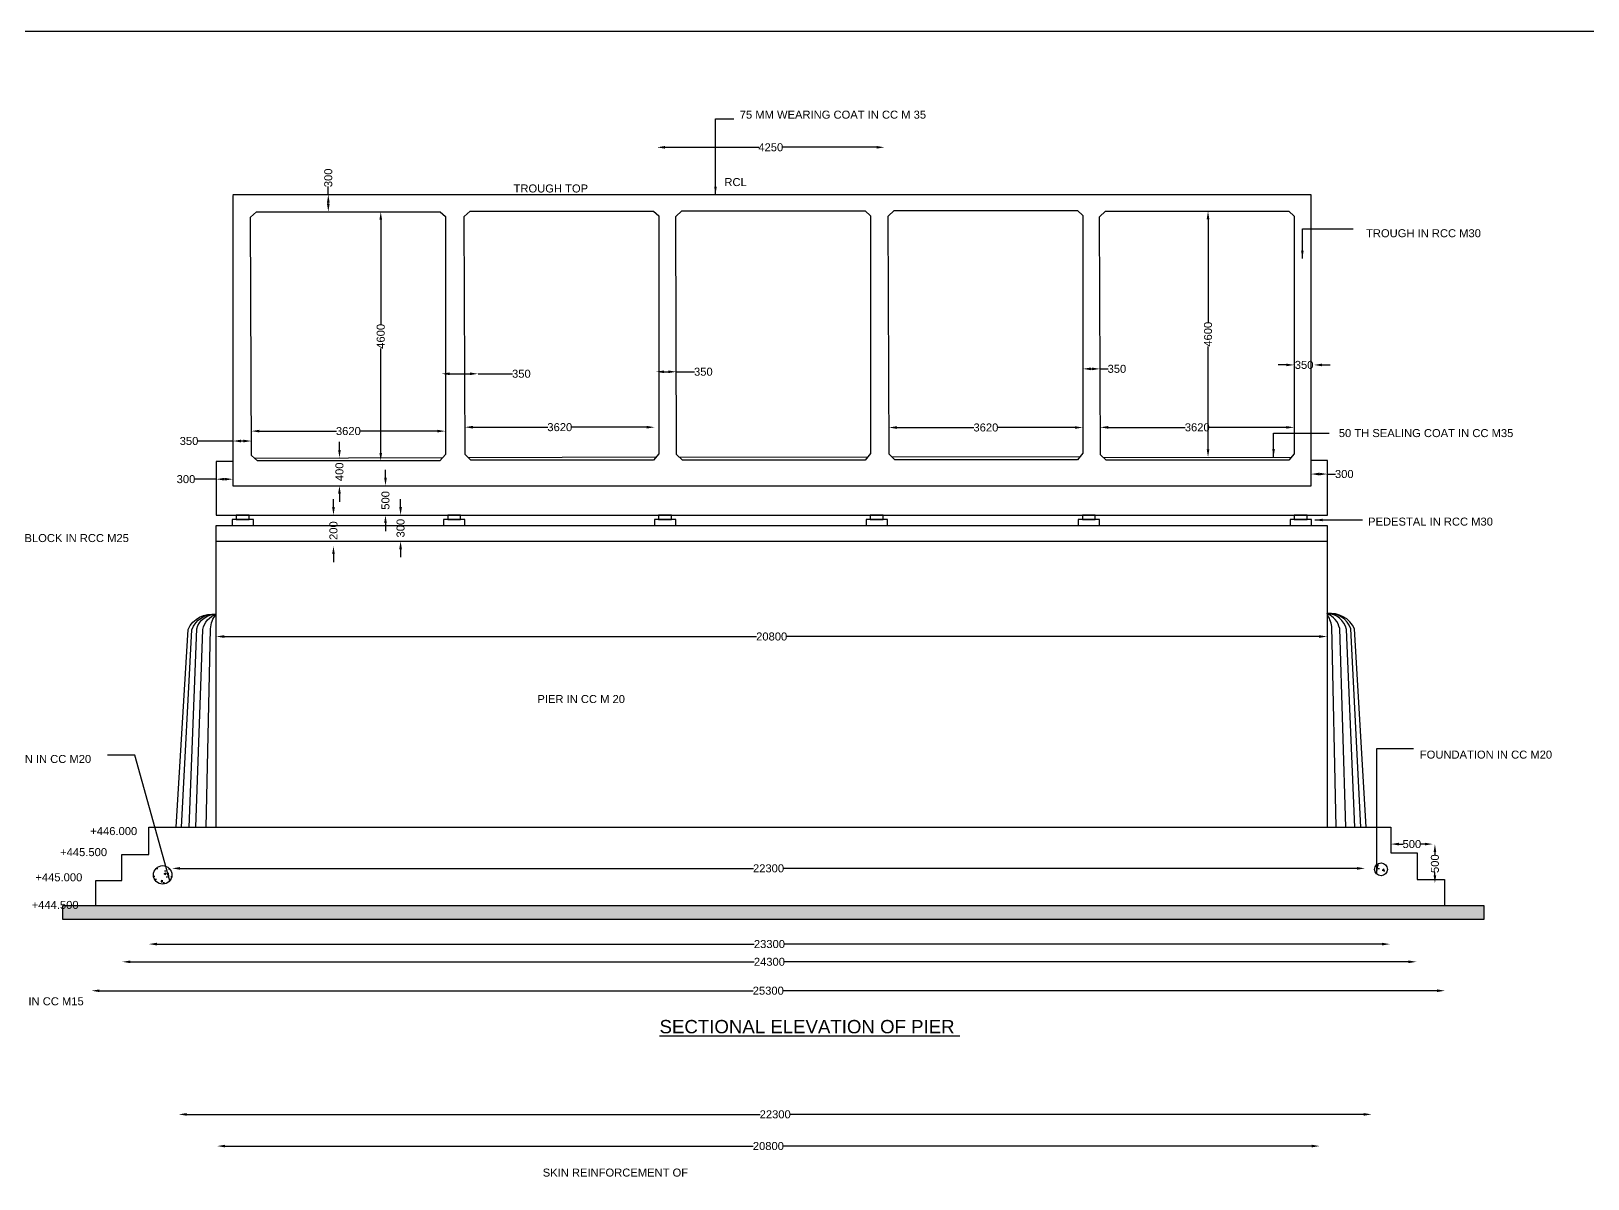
# Model space of a CAD drawing. Header units: millimetres. Extents: x 5124 to 2545511, y 2311 to 44415476.
# Drawn here: x 2492284 to 2521464, y 44393968 to 44415476 of the extents above; entities that cross this region are included whole.
import ezdxf

# ---------------------------------------------------------------- set-up
doc = ezdxf.new("R2010")
doc.units = ezdxf.units.MM
doc.header["$MEASUREMENT"] = 0
doc.layers.add('DRAWING', color=2, linetype='Continuous')
doc.layers.add('TEXT', color=7, linetype='Continuous')
doc.styles.get("Standard").update_dxf_attribs({"font": 'arial.ttf', "height": 150})
doc.dimstyles.get("Standard").update_dxf_attribs({"dimtxt": 150, "dimasz": 150, "dimexe": 0.18, "dimexo": 0.0625, "dimgap": 0.09, "dimtad": 0, "dimdec": 0, "dimzin": 0, "dimdsep": 46, "dimtxsty": 'Standard', "dimcen": 0.09, "dimse1": 1, "dimse2": 1, "dimadec": 0, "dimazin": 0, "dimtfac": 1, "dimtdec": 0, "dimtofl": 0, "dimtmove": 0, "dimatfit": 3, "dimfxl": 1, "dimtolj": 1, "dimtzin": 0, "dimarcsym": 0})
pattern_1 = [(50, (0, 0), (358.6300913, -31.3760675), [37.5, -412.5]), (355, (0, 0), (-69.3756668, 376.096067), [30, -330]), (100.4514445, (29.9, -2.6), (289.2544234, 344.7199955), [31.870096, -350.571056]), (46.1842, (0, 100), (533.6206653, -82.7596404), [56.25, -618.75]), (96.6356355, (44.47, 93.1), (467.330973, 487.0593004), [47.805171, -525.85688]), (351.184164, (0, 100), (467.3309725, 487.0593), [45, -495.0000005]), (21, (50, 75), (298.453526, -201.3094453), [37.5, -412.5]), (326, (50, 75), (121.657666, 362.5750225), [30, -330]), (71.4514447, (74.87, 58.22), (420.1111884, 161.2655764), [31.870095, -350.571056]), (37.5, (0, 0), (6.07992766, 166.4469269), [0, -326, 0, -335, 0, -331.25]), (7.5, (0, 0), (131.5347687, 197.20585594), [0, -191, 0, -318.5, 0, -126.25]), (327.5, (-111.5, 0), (266.9112181, -11.27743587), [0, -125, 0, -390, 0, -517.5]), (317.5, (-161.5, 0), (291.5930847, 50.0524912), [0, -162.5, 0, -259, 0, -367.5])]

# ---------------------------------------------------------------- blocks, each defined once
blk = doc.blocks.new('*D68')
at = {"layer": 'Defpoints', "color": 0, "transparency": 16777216}
for p in [(2497854, 44412412), (2498025, 44412412), (2498025, 44412091)]:
    blk.add_point(p, dxfattribs=at)
at = {"layer": 'TEXT', "color": 0, "lineweight": -2, "transparency": 16777216}
for p, q in [((2497854, 44412412), (2497854, 44412562)), ((2497854, 44412241), (2497854, 44412262))]:
    blk.add_line(p, q, dxfattribs=at)
at = {"layer": 'TEXT', "color": 0, "transparency": 16777216}
for points in [[(2497829, 44412262), (2497879, 44412262), (2497854, 44412412)], [(2497829, 44412241), (2497879, 44412241), (2497854, 44412091)]]:
    blk.add_solid(points, dxfattribs=at)
at = {"layer": 'TEXT', "color": 0, "transparency": 16777216, "insert": (2497854, 44412727), "char_height": 150, "attachment_point": 5, "rotation": 90}
blk.add_mtext('\\A1;300', dxfattribs=at)
blk = doc.blocks.new('*D69')
at = {"layer": 'Defpoints', "color": 0, "transparency": 16777216}
for p in [(2504015, 44413233), (2508280, 44413299), (2508280, 44413233)]:
    blk.add_point(p, dxfattribs=at)
at = {"layer": 'TEXT', "color": 0, "lineweight": -2, "transparency": 16777216}
for p, q in [((2504165, 44413299), (2505921, 44413299)), ((2508130, 44413299), (2506374, 44413299))]:
    blk.add_line(p, q, dxfattribs=at)
at = {"layer": 'TEXT', "color": 0, "transparency": 16777216}
for points in [[(2504165, 44413324), (2504165, 44413274), (2504015, 44413299)], [(2508130, 44413324), (2508130, 44413274), (2508280, 44413299)]]:
    blk.add_solid(points, dxfattribs=at)
at = {"layer": 'TEXT', "color": 0, "transparency": 16777216, "insert": (2506148, 44413299), "char_height": 150, "attachment_point": 5}
blk.add_mtext('\\A1;4250', dxfattribs=at)
blk = doc.blocks.new('*D70')
at = {"layer": 'Defpoints', "color": 0, "transparency": 16777216}
for p in [(2513869, 44412102), (2514344, 44412102), (2514030, 44407490)]:
    blk.add_point(p, dxfattribs=at)
at = {"layer": 'TEXT', "color": 0, "lineweight": -2, "transparency": 16777216}
for p, q in [((2514344, 44411952), (2514344, 44410023)), ((2514344, 44407640), (2514344, 44409569))]:
    blk.add_line(p, q, dxfattribs=at)
at = {"layer": 'TEXT', "color": 0, "transparency": 16777216}
for points in [[(2514319, 44411952), (2514369, 44411952), (2514344, 44412102)], [(2514319, 44407640), (2514369, 44407640), (2514344, 44407490)]]:
    blk.add_solid(points, dxfattribs=at)
at = {"layer": 'TEXT', "color": 0, "transparency": 16777216, "insert": (2514344, 44409796), "char_height": 150, "attachment_point": 5, "rotation": 90}
blk.add_mtext('\\A1;4600', dxfattribs=at)
blk = doc.blocks.new('*D71')
at = {"layer": 'Defpoints', "color": 0, "transparency": 16777216}
for p in [(2512321, 44409147), (2512321, 44409147), (2511998, 44409066)]:
    blk.add_point(p, dxfattribs=at)
at = {"layer": 'TEXT', "color": 0, "lineweight": -2, "transparency": 16777216}
for p, q in [((2512148, 44409147), (2512171, 44409147)), ((2512321, 44409147), (2512471, 44409147))]:
    blk.add_line(p, q, dxfattribs=at)
at = {"layer": 'TEXT', "color": 0, "transparency": 16777216}
for points in [[(2512148, 44409172), (2512148, 44409122), (2511998, 44409147)], [(2512171, 44409172), (2512171, 44409122), (2512321, 44409147)]]:
    blk.add_solid(points, dxfattribs=at)
at = {"layer": 'TEXT', "color": 0, "transparency": 16777216, "insert": (2512636, 44409147), "char_height": 150, "attachment_point": 5}
blk.add_mtext('\\A1;350', dxfattribs=at)
blk = doc.blocks.new('*D72')
at = {"layer": 'Defpoints', "color": 0, "transparency": 16777216}
for p in [(2503997, 44409232), (2504378, 44409233), (2504378, 44409093)]:
    blk.add_point(p, dxfattribs=at)
at = {"layer": 'TEXT', "color": 0, "lineweight": -2, "transparency": 16777216}
for p, q in [((2504147, 44409093), (2504228, 44409093)), ((2504378, 44409093), (2504719, 44409093))]:
    blk.add_line(p, q, dxfattribs=at)
at = {"layer": 'TEXT', "color": 0, "transparency": 16777216}
for points in [[(2504147, 44409118), (2504147, 44409068), (2503997, 44409093)], [(2504228, 44409118), (2504228, 44409068), (2504378, 44409093)]]:
    blk.add_solid(points, dxfattribs=at)
at = {"layer": 'TEXT', "color": 0, "transparency": 16777216, "insert": (2504884, 44409093), "char_height": 150, "attachment_point": 5}
blk.add_mtext('\\A1;350', dxfattribs=at)
blk = doc.blocks.new('*D73')
at = {"layer": 'Defpoints', "color": 0, "transparency": 16777216}
for p in [(2499980, 44409055), (2500661, 44409055), (2500661, 44409055)]:
    blk.add_point(p, dxfattribs=at)
at = {"layer": 'TEXT', "color": 0, "lineweight": -2, "transparency": 16777216}
for p, q in [((2500130, 44409055), (2500511, 44409055)), ((2500661, 44409055), (2501307, 44409055))]:
    blk.add_line(p, q, dxfattribs=at)
at = {"layer": 'TEXT', "color": 0, "transparency": 16777216}
for points in [[(2500130, 44409080), (2500130, 44409030), (2499980, 44409055)], [(2500511, 44409080), (2500511, 44409030), (2500661, 44409055)]]:
    blk.add_solid(points, dxfattribs=at)
at = {"layer": 'TEXT', "color": 0, "transparency": 16777216, "insert": (2501473, 44409055), "char_height": 150, "attachment_point": 5}
blk.add_mtext('\\A1;350', dxfattribs=at)
blk = doc.blocks.new('*D74')
at = {"layer": 'Defpoints', "color": 0, "transparency": 16777216}
for p in [(2498592, 44412091), (2498837, 44412091), (2498592, 44407423)]:
    blk.add_point(p, dxfattribs=at)
at = {"layer": 'TEXT', "color": 0, "lineweight": -2, "transparency": 16777216}
for p, q in [((2498837, 44411941), (2498837, 44409984)), ((2498837, 44407573), (2498837, 44409530))]:
    blk.add_line(p, q, dxfattribs=at)
at = {"layer": 'TEXT', "color": 0, "transparency": 16777216}
for points in [[(2498812, 44411941), (2498862, 44411941), (2498837, 44412091)], [(2498812, 44407573), (2498862, 44407573), (2498837, 44407423)]]:
    blk.add_solid(points, dxfattribs=at)
at = {"layer": 'TEXT', "color": 0, "transparency": 16777216, "insert": (2498837, 44409757), "char_height": 150, "attachment_point": 5, "rotation": 90}
blk.add_mtext('\\A1;4600', dxfattribs=at)
blk = doc.blocks.new('*D75')
at = {"layer": 'Defpoints', "color": 0, "transparency": 16777216}
for p in [(2496065, 44407708), (2496413, 44407795), (2496413, 44407709)]:
    blk.add_point(p, dxfattribs=at)
at = {"layer": 'TEXT', "color": 0, "lineweight": -2, "transparency": 16777216}
for p, q in [((2496065, 44407795), (2495409, 44407795)), ((2496263, 44407795), (2496215, 44407795))]:
    blk.add_line(p, q, dxfattribs=at)
at = {"layer": 'TEXT', "color": 0, "transparency": 16777216}
for points in [[(2496215, 44407820), (2496215, 44407770), (2496065, 44407795)], [(2496263, 44407820), (2496263, 44407770), (2496413, 44407795)]]:
    blk.add_solid(points, dxfattribs=at)
at = {"layer": 'TEXT', "color": 0, "transparency": 16777216, "insert": (2495243, 44407795), "char_height": 150, "attachment_point": 5}
blk.add_mtext('\\A1;350', dxfattribs=at)
blk = doc.blocks.new('*D76')
at = {"layer": 'Defpoints', "color": 0, "transparency": 16777216}
for p in [(2495752, 44407080), (2496065, 44407080), (2496065, 44407080)]:
    blk.add_point(p, dxfattribs=at)
at = {"layer": 'TEXT', "color": 0, "lineweight": -2, "transparency": 16777216}
for p, q in [((2495752, 44407080), (2495352, 44407080)), ((2495915, 44407080), (2495902, 44407080))]:
    blk.add_line(p, q, dxfattribs=at)
at = {"layer": 'TEXT', "color": 0, "transparency": 16777216}
for points in [[(2495902, 44407105), (2495902, 44407055), (2495752, 44407080)], [(2495915, 44407105), (2495915, 44407055), (2496065, 44407080)]]:
    blk.add_solid(points, dxfattribs=at)
at = {"layer": 'TEXT', "color": 0, "transparency": 16777216, "insert": (2495186, 44407080), "char_height": 150, "attachment_point": 5}
blk.add_mtext('\\A1;300', dxfattribs=at)
blk = doc.blocks.new('*D77')
at = {"layer": 'Defpoints', "color": 0, "transparency": 16777216}
for p in [(2498042, 44407479), (2498063, 44407479), (2498043, 44406957)]:
    blk.add_point(p, dxfattribs=at)
at = {"layer": 'TEXT', "color": 0, "lineweight": -2, "transparency": 16777216}
for p, q in [((2498063, 44407629), (2498063, 44407779)), ((2498063, 44406807), (2498063, 44406657))]:
    blk.add_line(p, q, dxfattribs=at)
at = {"layer": 'TEXT', "color": 0, "transparency": 16777216}
for points in [[(2498038, 44407629), (2498088, 44407629), (2498063, 44407479)], [(2498038, 44406807), (2498088, 44406807), (2498063, 44406957)]]:
    blk.add_solid(points, dxfattribs=at)
at = {"layer": 'TEXT', "color": 0, "transparency": 16777216, "insert": (2498063, 44407218), "char_height": 150, "attachment_point": 5, "rotation": 90}
blk.add_mtext('\\A1;400', dxfattribs=at)
blk = doc.blocks.new('*D78')
at = {"layer": 'Defpoints', "color": 0, "transparency": 16777216}
for p in [(2496412, 44408035), (2500048, 44408035), (2500048, 44407981)]:
    blk.add_point(p, dxfattribs=at)
at = {"layer": 'TEXT', "color": 0, "lineweight": -2, "transparency": 16777216}
for p, q in [((2496562, 44407981), (2498006, 44407981)), ((2499898, 44407981), (2498454, 44407981))]:
    blk.add_line(p, q, dxfattribs=at)
at = {"layer": 'TEXT', "color": 0, "transparency": 16777216}
for points in [[(2496562, 44408006), (2496562, 44407956), (2496412, 44407981)], [(2499898, 44408006), (2499898, 44407956), (2500048, 44407981)]]:
    blk.add_solid(points, dxfattribs=at)
at = {"layer": 'TEXT', "color": 0, "transparency": 16777216, "insert": (2498230, 44407981), "char_height": 150, "attachment_point": 5}
blk.add_mtext('\\A1;3620', dxfattribs=at)
blk = doc.blocks.new('*D79')
at = {"layer": 'Defpoints', "color": 0, "transparency": 16777216}
for p in [(2497951, 44406406), (2497951, 44406406), (2497951, 44405825)]:
    blk.add_point(p, dxfattribs=at)
at = {"layer": 'TEXT', "color": 0, "lineweight": -2, "transparency": 16777216}
for p, q in [((2497951, 44406556), (2497951, 44406706)), ((2497951, 44405675), (2497951, 44405525))]:
    blk.add_line(p, q, dxfattribs=at)
at = {"layer": 'TEXT', "color": 0, "transparency": 16777216}
for points in [[(2497926, 44406556), (2497976, 44406556), (2497951, 44406406)], [(2497926, 44405675), (2497976, 44405675), (2497951, 44405825)]]:
    blk.add_solid(points, dxfattribs=at)
at = {"layer": 'TEXT', "color": 0, "transparency": 16777216, "insert": (2497951, 44406116), "char_height": 150, "attachment_point": 5, "rotation": 90}
blk.add_mtext('\\A1;200', dxfattribs=at)
blk = doc.blocks.new('*D80')
at = {"layer": 'Defpoints', "color": 0, "transparency": 16777216}
for p in [(2498926, 44406957), (2498926, 44406957), (2498926, 44406406)]:
    blk.add_point(p, dxfattribs=at)
at = {"layer": 'TEXT', "color": 0, "lineweight": -2, "transparency": 16777216}
for p, q in [((2498926, 44407107), (2498926, 44407257)), ((2498926, 44406256), (2498926, 44406106))]:
    blk.add_line(p, q, dxfattribs=at)
at = {"layer": 'TEXT', "color": 0, "transparency": 16777216}
for points in [[(2498901, 44407107), (2498951, 44407107), (2498926, 44406957)], [(2498901, 44406256), (2498951, 44406256), (2498926, 44406406)]]:
    blk.add_solid(points, dxfattribs=at)
at = {"layer": 'TEXT', "color": 0, "transparency": 16777216, "insert": (2498926, 44406682), "char_height": 150, "attachment_point": 5, "rotation": 90}
blk.add_mtext('\\A1;500', dxfattribs=at)
blk = doc.blocks.new('*D81')
at = {"layer": 'Defpoints', "color": 0, "transparency": 16777216}
for p in [(2499209, 44406406), (2499209, 44406406), (2499209, 44405917)]:
    blk.add_point(p, dxfattribs=at)
at = {"layer": 'TEXT', "color": 0, "lineweight": -2, "transparency": 16777216}
for p, q in [((2499209, 44406556), (2499209, 44406706)), ((2499209, 44405767), (2499209, 44405617))]:
    blk.add_line(p, q, dxfattribs=at)
at = {"layer": 'TEXT', "color": 0, "transparency": 16777216}
for points in [[(2499184, 44406556), (2499234, 44406556), (2499209, 44406406)], [(2499184, 44405767), (2499234, 44405767), (2499209, 44405917)]]:
    blk.add_solid(points, dxfattribs=at)
at = {"layer": 'TEXT', "color": 0, "transparency": 16777216, "insert": (2499209, 44406162), "char_height": 150, "attachment_point": 5, "rotation": 90}
blk.add_mtext('\\A1;300', dxfattribs=at)
blk = doc.blocks.new('*D82')
at = {"layer": 'Defpoints', "color": 0, "transparency": 16777216}
for p in [(2500415, 44408023), (2503971, 44408054), (2503971, 44408023)]:
    blk.add_point(p, dxfattribs=at)
at = {"layer": 'TEXT', "color": 0, "lineweight": -2, "transparency": 16777216}
for p, q in [((2500565, 44408054), (2501969, 44408054)), ((2503821, 44408054), (2502417, 44408054))]:
    blk.add_line(p, q, dxfattribs=at)
at = {"layer": 'TEXT', "color": 0, "transparency": 16777216}
for points in [[(2500565, 44408079), (2500565, 44408029), (2500415, 44408054)], [(2503821, 44408079), (2503821, 44408029), (2503971, 44408054)]]:
    blk.add_solid(points, dxfattribs=at)
at = {"layer": 'TEXT', "color": 0, "transparency": 16777216, "insert": (2502193, 44408054), "char_height": 150, "attachment_point": 5}
blk.add_mtext('\\A1;3620', dxfattribs=at)
blk = doc.blocks.new('*D83')
at = {"layer": 'Defpoints', "color": 0, "transparency": 16777216}
for p in [(2508363, 44408070), (2511998, 44408070), (2511998, 44408048)]:
    blk.add_point(p, dxfattribs=at)
at = {"layer": 'TEXT', "color": 0, "lineweight": -2, "transparency": 16777216}
for p, q in [((2508513, 44408048), (2509957, 44408048)), ((2511848, 44408048), (2510404, 44408048))]:
    blk.add_line(p, q, dxfattribs=at)
at = {"layer": 'TEXT', "color": 0, "transparency": 16777216}
for points in [[(2508513, 44408073), (2508513, 44408023), (2508363, 44408048)], [(2511848, 44408073), (2511848, 44408023), (2511998, 44408048)]]:
    blk.add_solid(points, dxfattribs=at)
at = {"layer": 'TEXT', "color": 0, "transparency": 16777216, "insert": (2510180, 44408048), "char_height": 150, "attachment_point": 5}
blk.add_mtext('\\A1;3620', dxfattribs=at)
blk = doc.blocks.new('*D84')
at = {"layer": 'Defpoints', "color": 0, "transparency": 16777216}
for p in [(2512324, 44408051), (2515960, 44408051), (2515960, 44408051)]:
    blk.add_point(p, dxfattribs=at)
at = {"layer": 'TEXT', "color": 0, "lineweight": -2, "transparency": 16777216}
for p, q in [((2512474, 44408051), (2513918, 44408051)), ((2515810, 44408051), (2514366, 44408051))]:
    blk.add_line(p, q, dxfattribs=at)
at = {"layer": 'TEXT', "color": 0, "transparency": 16777216}
for points in [[(2512474, 44408076), (2512474, 44408026), (2512324, 44408051)], [(2515810, 44408076), (2515810, 44408026), (2515960, 44408051)]]:
    blk.add_solid(points, dxfattribs=at)
at = {"layer": 'TEXT', "color": 0, "transparency": 16777216, "insert": (2514142, 44408051), "char_height": 150, "attachment_point": 5}
blk.add_mtext('\\A1;3620', dxfattribs=at)
blk = doc.blocks.new('*D85')
at = {"layer": 'Defpoints', "color": 0, "transparency": 16777216}
for p in [(2515960, 44409224), (2516331, 44409224), (2516331, 44409221)]:
    blk.add_point(p, dxfattribs=at)
at = {"layer": 'TEXT', "color": 0, "lineweight": -2, "transparency": 16777216}
for p, q in [((2515810, 44409221), (2515660, 44409221)), ((2516481, 44409221), (2516631, 44409221))]:
    blk.add_line(p, q, dxfattribs=at)
at = {"layer": 'TEXT', "color": 0, "transparency": 16777216}
for points in [[(2515810, 44409246), (2515810, 44409196), (2515960, 44409221)], [(2516481, 44409246), (2516481, 44409196), (2516331, 44409221)]]:
    blk.add_solid(points, dxfattribs=at)
at = {"layer": 'TEXT', "color": 0, "transparency": 16777216, "insert": (2516145, 44409221), "char_height": 150, "attachment_point": 5}
blk.add_mtext('\\A1;350', dxfattribs=at)
blk = doc.blocks.new('*D86')
at = {"layer": 'Defpoints', "color": 0, "transparency": 16777216}
for p in [(2516276, 44407097), (2516583, 44407176), (2516583, 44407097)]:
    blk.add_point(p, dxfattribs=at)
at = {"layer": 'TEXT', "color": 0, "lineweight": -2, "transparency": 16777216}
for p, q in [((2516426, 44407176), (2516433, 44407176)), ((2516583, 44407176), (2516733, 44407176))]:
    blk.add_line(p, q, dxfattribs=at)
at = {"layer": 'TEXT', "color": 0, "transparency": 16777216}
for points in [[(2516426, 44407201), (2516426, 44407151), (2516276, 44407176)], [(2516433, 44407201), (2516433, 44407151), (2516583, 44407176)]]:
    blk.add_solid(points, dxfattribs=at)
at = {"layer": 'TEXT', "color": 0, "transparency": 16777216, "insert": (2516898, 44407176), "char_height": 150, "attachment_point": 5}
blk.add_mtext('\\A1;300', dxfattribs=at)
blk = doc.blocks.new('*D87')
at = {"layer": 'Defpoints', "color": 0, "transparency": 16777216}
for p in [(2495754, 44404082), (2516575, 44404131), (2516575, 44404082)]:
    blk.add_point(p, dxfattribs=at)
at = {"layer": 'TEXT', "color": 0, "lineweight": -2, "transparency": 16777216}
for p, q in [((2495904, 44404131), (2505882, 44404131)), ((2516425, 44404131), (2506448, 44404131))]:
    blk.add_line(p, q, dxfattribs=at)
at = {"layer": 'TEXT', "color": 0, "transparency": 16777216}
for points in [[(2495904, 44404156), (2495904, 44404106), (2495754, 44404131)], [(2516425, 44404156), (2516425, 44404106), (2516575, 44404131)]]:
    blk.add_solid(points, dxfattribs=at)
at = {"layer": 'TEXT', "color": 0, "transparency": 16777216, "insert": (2506165, 44404131), "char_height": 150, "attachment_point": 5}
blk.add_mtext('\\A1;20800', dxfattribs=at)
blk = doc.blocks.new('*D88')
at = {"layer": 'Defpoints', "color": 0, "transparency": 16777216}
for p in [(2494925, 44399910), (2517286, 44399910), (2517286, 44399786)]:
    blk.add_point(p, dxfattribs=at)
at = {"layer": 'TEXT', "color": 0, "lineweight": -2, "transparency": 16777216}
for p, q in [((2495075, 44399786), (2505822, 44399786)), ((2517136, 44399786), (2506389, 44399786))]:
    blk.add_line(p, q, dxfattribs=at)
at = {"layer": 'TEXT', "color": 0, "transparency": 16777216}
for points in [[(2495075, 44399811), (2495075, 44399761), (2494925, 44399786)], [(2517136, 44399811), (2517136, 44399761), (2517286, 44399786)]]:
    blk.add_solid(points, dxfattribs=at)
at = {"layer": 'TEXT', "color": 0, "transparency": 16777216, "insert": (2506106, 44399786), "char_height": 150, "attachment_point": 5}
blk.add_mtext('\\A1;22300', dxfattribs=at)
blk = doc.blocks.new('*D89')
at = {"layer": 'Defpoints', "color": 0, "transparency": 16777216}
for p in [(2494490, 44398450), (2517755, 44398450), (2517755, 44398367)]:
    blk.add_point(p, dxfattribs=at)
at = {"layer": 'TEXT', "color": 0, "lineweight": -2, "transparency": 16777216}
for p, q in [((2494640, 44398367), (2505839, 44398367)), ((2517605, 44398367), (2506406, 44398367))]:
    blk.add_line(p, q, dxfattribs=at)
at = {"layer": 'TEXT', "color": 0, "transparency": 16777216}
for points in [[(2494640, 44398392), (2494640, 44398342), (2494490, 44398367)], [(2517605, 44398392), (2517605, 44398342), (2517755, 44398367)]]:
    blk.add_solid(points, dxfattribs=at)
at = {"layer": 'TEXT', "color": 0, "transparency": 16777216, "insert": (2506123, 44398367), "char_height": 150, "attachment_point": 5}
blk.add_mtext('\\A1;23300', dxfattribs=at)
blk = doc.blocks.new('*D90')
at = {"layer": 'Defpoints', "color": 0, "transparency": 16777216}
for p in [(2493993, 44397985), (2518251, 44398035), (2518251, 44397985)]:
    blk.add_point(p, dxfattribs=at)
at = {"layer": 'TEXT', "color": 0, "lineweight": -2, "transparency": 16777216}
for p, q in [((2494143, 44398035), (2505839, 44398035)), ((2518101, 44398035), (2506405, 44398035))]:
    blk.add_line(p, q, dxfattribs=at)
at = {"layer": 'TEXT', "color": 0, "transparency": 16777216}
for points in [[(2494143, 44398060), (2494143, 44398010), (2493993, 44398035)], [(2518101, 44398060), (2518101, 44398010), (2518251, 44398035)]]:
    blk.add_solid(points, dxfattribs=at)
at = {"layer": 'TEXT', "color": 0, "transparency": 16777216, "insert": (2506122, 44398035), "char_height": 150, "attachment_point": 5}
blk.add_mtext('\\A1;24300', dxfattribs=at)
blk = doc.blocks.new('*D91')
at = {"layer": 'Defpoints', "color": 0, "transparency": 16777216}
for p in [(2493415, 44397489), (2518787, 44397493), (2518787, 44397489)]:
    blk.add_point(p, dxfattribs=at)
at = {"layer": 'TEXT', "color": 0, "lineweight": -2, "transparency": 16777216}
for p, q in [((2493565, 44397493), (2505817, 44397493)), ((2518637, 44397493), (2506384, 44397493))]:
    blk.add_line(p, q, dxfattribs=at)
at = {"layer": 'TEXT', "color": 0, "transparency": 16777216}
for points in [[(2493565, 44397518), (2493565, 44397468), (2493415, 44397493)], [(2518637, 44397518), (2518637, 44397468), (2518787, 44397493)]]:
    blk.add_solid(points, dxfattribs=at)
at = {"layer": 'TEXT', "color": 0, "transparency": 16777216, "insert": (2506101, 44397493), "char_height": 150, "attachment_point": 5}
blk.add_mtext('\\A1;25300', dxfattribs=at)
blk = doc.blocks.new('*D92')
at = {"layer": 'Defpoints', "color": 0, "transparency": 16777216}
for p in [(2495769, 44394623), (2516437, 44394623), (2516437, 44394582)]:
    blk.add_point(p, dxfattribs=at)
at = {"layer": 'TEXT', "color": 0, "lineweight": -2, "transparency": 16777216}
for p, q in [((2495919, 44394582), (2505819, 44394582)), ((2516287, 44394582), (2506386, 44394582))]:
    blk.add_line(p, q, dxfattribs=at)
at = {"layer": 'TEXT', "color": 0, "transparency": 16777216}
for points in [[(2495919, 44394607), (2495919, 44394557), (2495769, 44394582)], [(2516287, 44394607), (2516287, 44394557), (2516437, 44394582)]]:
    blk.add_solid(points, dxfattribs=at)
at = {"layer": 'TEXT', "color": 0, "transparency": 16777216, "insert": (2506103, 44394582), "char_height": 150, "attachment_point": 5}
blk.add_mtext('\\A1;20800', dxfattribs=at)
blk = doc.blocks.new('*D93')
at = {"layer": 'Defpoints', "color": 0, "transparency": 16777216}
for p in [(2495049, 44395165), (2517412, 44395176), (2517412, 44395165)]:
    blk.add_point(p, dxfattribs=at)
at = {"layer": 'TEXT', "color": 0, "lineweight": -2, "transparency": 16777216}
for p, q in [((2495199, 44395176), (2505947, 44395176)), ((2517262, 44395176), (2506514, 44395176))]:
    blk.add_line(p, q, dxfattribs=at)
at = {"layer": 'TEXT', "color": 0, "transparency": 16777216}
for points in [[(2495199, 44395201), (2495199, 44395151), (2495049, 44395176)], [(2517262, 44395201), (2517262, 44395151), (2517412, 44395176)]]:
    blk.add_solid(points, dxfattribs=at)
at = {"layer": 'TEXT', "color": 0, "transparency": 16777216, "insert": (2506231, 44395176), "char_height": 150, "attachment_point": 5}
blk.add_mtext('\\A1;22300', dxfattribs=at)
blk = doc.blocks.new('*D101')
at = {"layer": 'Defpoints', "color": 0, "transparency": 16777216}
for p in [(2517771, 44400233), (2518558, 44400241), (2518558, 44400233)]:
    blk.add_point(p, dxfattribs=at)
at = {"layer": 'TEXT', "color": 0, "lineweight": -2, "transparency": 16777216}
for p, q in [((2517921, 44400241), (2517999, 44400241)), ((2518408, 44400241), (2518330, 44400241))]:
    blk.add_line(p, q, dxfattribs=at)
at = {"layer": 'TEXT', "color": 0, "transparency": 16777216}
for points in [[(2517921, 44400266), (2517921, 44400216), (2517771, 44400241)], [(2518408, 44400266), (2518408, 44400216), (2518558, 44400241)]]:
    blk.add_solid(points, dxfattribs=at)
at = {"layer": 'TEXT', "color": 0, "transparency": 16777216, "insert": (2518165, 44400241), "char_height": 150, "attachment_point": 5}
blk.add_mtext('\\A1;500', dxfattribs=at)
blk = doc.blocks.new('*D102')
at = {"layer": 'Defpoints', "color": 0, "transparency": 16777216}
for p in [(2518564, 44400241), (2518564, 44399508), (2518597, 44399508)]:
    blk.add_point(p, dxfattribs=at)
at = {"layer": 'TEXT', "color": 0, "lineweight": -2, "transparency": 16777216}
for p, q in [((2518597, 44400091), (2518597, 44400040)), ((2518597, 44399658), (2518597, 44399709))]:
    blk.add_line(p, q, dxfattribs=at)
at = {"layer": 'TEXT', "color": 0, "transparency": 16777216}
for points in [[(2518572, 44400091), (2518622, 44400091), (2518597, 44400241)], [(2518572, 44399658), (2518622, 44399658), (2518597, 44399508)]]:
    blk.add_solid(points, dxfattribs=at)
at = {"layer": 'TEXT', "color": 0, "transparency": 16777216, "insert": (2518597, 44399874), "char_height": 150, "attachment_point": 5, "rotation": 90}
blk.add_mtext('\\A1;500', dxfattribs=at)

msp = doc.modelspace()

# ---------------------------------------------------------------- hatches: boundary and pattern name
at = {"layer": 'DRAWING'}
h = msp.add_hatch(dxfattribs=at)
h.set_pattern_fill('AR-CONC', color=0, scale=50, style=0)
h.set_pattern_definition(pattern_1)
h.paths.add_polyline_path([(2494922.4, 44399664.4, 1), (2494576.5, 44399664.4, 1)])
h = msp.add_hatch(dxfattribs=at)
h.set_pattern_fill('AR-CONC', color=0, scale=50, style=0)
h.set_pattern_definition(pattern_1)
h.paths.add_polyline_path([(2517466.9, 44399767.3, 1), (2517707.9, 44399767.3, 1)])
h = msp.add_hatch(dxfattribs=at)
h.set_pattern_fill('AR-CONC', color=0, scale=50, style=0)
h.set_pattern_definition([(50, (0, 0), (358.6300913, -31.3760675), [37.5, -412.5]), (355, (0, 0), (-69.3756668, 376.096067), [30, -330]), (100.4514, (29.9, -2.6), (289.2546909, 344.719771), [31.870095, -350.571056]), (46.1842, (0, 100), (533.6205243, -82.759507), [56.25, -618.75]), (96.6356, (44.47, 93.1), (467.331353, 487.0589355), [47.805144, -525.8565]), (351.1842, (0, 100), (467.3309726, 487.0593005), [45, -495]), (21, (50, 75), (298.453526, -201.3094453), [37.5, -412.5]), (326, (50, 75), (121.657666, 362.5750225), [30, -330]), (71.4514, (74.87, 58.22), (420.1113143, 161.2652484), [31.870095, -350.571056]), (37.5, (0, 0), (6.07992766, 166.4469269), [0, -326, 0, -335, 0, -331.25]), (7.5, (0, 0), (131.5347687, 197.20585594), [0, -191, 0, -318.5, 0, -126.25]), (327.5, (-111.5, 0), (266.9112181, -11.27743587), [0, -125, 0, -390, 0, -517.5]), (317.5, (-161.5, 0), (291.5930847, 50.0524912), [0, -162.5, 0, -259, 0, -367.5])])
h.paths.add_polyline_path([(2519518.9, 44399085.9), (2492872.5, 44399085.9), (2492872.5, 44398834.1), (2519518.9, 44398834.1)])

# ---------------------------------------------------------------- linework, layer by layer
at = {"layer": 'DRAWING', "color": 0}
for points in [[(2477663.5, 44415476.4), (2545510.7, 44415476.4), (2545510.7, 44369306), (2477663.5, 44369306)], [(2496050, 44406209.6), (2496450.8, 44406209.6), (2496450.8, 44406326.9), (2496050, 44406326.9)], [(2496127, 44406326.9), (2496369.1, 44406326.9), (2496369.1, 44406406.4), (2496127, 44406406.4)], [(2500014.6, 44406209.6), (2500415.4, 44406209.6), (2500415.4, 44406326.9), (2500014.6, 44406326.9)], [(2500091.6, 44406326.9), (2500333.7, 44406326.9), (2500333.7, 44406406.4), (2500091.6, 44406406.4)], [(2503965.6, 44406209.6), (2504366.4, 44406209.6), (2504366.4, 44406326.9), (2503965.6, 44406326.9)], [(2504042.6, 44406326.9), (2504284.7, 44406326.9), (2504284.7, 44406406.4), (2504042.6, 44406406.4)], [(2507933.3, 44406209.6), (2508334.1, 44406209.6), (2508334.1, 44406326.9), (2507933.3, 44406326.9)], [(2508010.3, 44406326.9), (2508252.3, 44406326.9), (2508252.3, 44406406.4), (2508010.3, 44406406.4)], [(2511911.9, 44406209.6), (2512312.7, 44406209.6), (2512312.7, 44406326.9), (2511911.9, 44406326.9)], [(2511988.9, 44406326.9), (2512231, 44406326.9), (2512231, 44406406.4), (2511988.9, 44406406.4)], [(2515883.2, 44406209.6), (2516284, 44406209.6), (2516284, 44406326.9), (2515883.2, 44406326.9)], [(2515960.2, 44406326.9), (2516202.3, 44406326.9), (2516202.3, 44406406.4), (2515960.2, 44406406.4)], [(2519518.9, 44399085.9), (2492872.5, 44399085.9), (2492872.5, 44398834.1), (2519518.9, 44398834.1)]]:
    msp.add_lwpolyline(points, close=True, dxfattribs=at)
for points in [[(2496064.8, 44412398.9), (2496064.8, 44406957.2), (2516275.6, 44406957.2), (2516275.6, 44412411.7), (2496064.8, 44412411.7)], [(2496398.6, 44411987.2), (2496508.7, 44412091.1), (2499949.2, 44412091.1), (2500047.8, 44412000.6), (2500047.8, 44407543.8), (2499945.5, 44407423), (2496525.4, 44407423), (2496414.1, 44407526.3), (2496398.6, 44411987.2)], [(2500401.6, 44412000.8), (2500511.7, 44412104.7), (2503952.2, 44412104.7), (2504050.8, 44412014.2), (2504050.8, 44407557.4), (2503948.5, 44407436.6), (2500528.4, 44407436.6), (2500417.1, 44407539.9), (2500401.6, 44412000.8)], [(2504368.2, 44412002.8), (2504478.3, 44412106.7), (2507918.8, 44412106.7), (2508017.4, 44412016.2), (2508017.4, 44407559.4), (2507915.1, 44407438.6), (2504495, 44407438.6), (2504383.7, 44407541.9), (2504368.2, 44412002.8)], [(2508348.9, 44412008.1), (2508459, 44412112.1), (2511899.5, 44412112.1), (2511998.1, 44412021.5), (2511998.1, 44407564.8), (2511895.8, 44407443.9), (2508475.7, 44407443.9), (2508364.4, 44407547.2), (2508348.9, 44412008.1)], [(2512310.7, 44411998.4), (2512420.8, 44412102.4), (2515861.3, 44412102.4), (2515959.9, 44412011.9), (2515959.9, 44407555.1), (2515857.6, 44407434.2), (2512437.5, 44407434.2), (2512326.2, 44407537.6), (2512310.7, 44411998.4)], [(2496064.8, 44407414.3), (2495752.1, 44407414.3), (2495752.1, 44406406.4), (2516582.9, 44406406.4), (2516582.9, 44407430.8), (2516275.6, 44407430.8)], [(2496469.7, 44407474.6), (2499996.6, 44407483.4)], [(2500472.7, 44407488.2), (2503999.6, 44407497)], [(2504439.4, 44407490.3), (2507966.3, 44407499)], [(2508420.1, 44407495.6), (2511947, 44407504.4)], [(2512381.9, 44407485.9), (2515908.8, 44407494.7)], [(2495754.5, 44400556.5), (2495754.5, 44406209.6), (2516575.4, 44406209.6), (2516575.4, 44400556.5)], [(2495754.5, 44405917.3), (2516575.4, 44405917.3)], [(2493496.2, 44399085.9), (2493496.2, 44399556.4), (2493984.1, 44399556.4), (2493984.1, 44400045.4), (2494488.7, 44400045.4), (2494488.7, 44400556.5), (2517771, 44400556.5), (2517771, 44400078.8), (2518266.5, 44400078.8), (2518266.5, 44399577.7), (2518776.1, 44399577.7), (2518776.1, 44399085.9), (2493496.2, 44399085.9)]]:
    msp.add_lwpolyline(points, dxfattribs=at)
for points in [[(2495002.5, 44400556.5), (2495224.9, 44404264.3, -0.3334757), (2495754.5, 44404547.2, 0.2711319)], [(2495103.8, 44400556.5), (2495298.6, 44404257.1, -0.3581879), (2495754.5, 44404547.2, -0.4987533)], [(2495247.3, 44400556.5), (2495387.3, 44404277.6, -0.3444503), (2495754.5, 44404547.2, -0.6569861)], [(2495370.7, 44400556.5), (2495504.4, 44404263.7, -0.2853824), (2495754.5, 44404547.2, -1.4303939)], [(2495562.2, 44400556.5), (2495647, 44404274.6, -0.1781409), (2495754.5, 44404547.2, -0.7478163)], [(2517308.9, 44400556.5), (2517090.8, 44404277.8, 0.3234242), (2516575.4, 44404559.8, 3.0712671)], [(2517019.1, 44404276.6, 0.3512794), (2516575.4, 44404559.8, -0.0472208)], [(2516748.3, 44400556.5), (2516665.2, 44404320.3, 0.0791327), (2516575.4, 44404559.8, 0.46794)], [(2516926.8, 44400556.5), (2516811.7, 44404279.4, 0.2526206), (2516575.4, 44404559.8, 3.1420832)], [(2517098.5, 44400556.5), (2516940.6, 44404265.4, 0.3432771), (2516575.4, 44404559.8, -5.864229)], [(2517209.1, 44400556.5), (2517019.1, 44404276.6, 0.5023908)]]:
    msp.add_lwpolyline(points, format="xyb", dxfattribs=at)
at = {"layer": 'TEXT', "color": 0}
for centre, radius in [((2494749.4, 44399664.4), 172.9), ((2517587.4, 44399767.3), 120.5)]:
    msp.add_circle(centre, radius, dxfattribs=at)

# ---------------------------------------------------------------- texts
for s, height, p in [('75 MM WEARING COAT IN CC M 35', 150, (2505566.3, 44413836.3)), ('RCL ', 150, (2505278.6, 44412572.7)), ('TROUGH TOP ', 150, (2501326.9, 44412453.2)), ('TROUGH IN RCC M30 ', 150, (2517305.9, 44411614.1)), ('50 TH SEALING COAT IN CC M35', 150, (2516795.5, 44407868.7)), ('PEDESTAL IN RCC M30 ', 150, (2517344.3, 44406209.9)), ('300 THICK BED BLOCK IN RCC M25 ', 150, (2490575.9, 44405901.5)), ('PIER IN CC M 20', 150, (2501773.1, 44402884.7)), ('FOUNDATION IN CC M20', 150, (2490929.6, 44401761.5)), ('FOUNDATION IN CC M20 ', 150, (2518314.1, 44401843.1)), ('+446.000', 150, (2493392.3, 44400410.1)), ('+445.500', 150, (2492827.4, 44400015.8)), ('+445.000', 150, (2492363.1, 44399544.2)), ('+444.500', 150, (2492293.5, 44399026.3)), ('LEVELING COURSE IN CC M15', 150, (2490195.6, 44397220.3)), ('%%USECTIONAL ELEVATION OF PIER ', 250, (2504062.9, 44396695.4)), ('SKIN REINFORCEMENT OF ', 150, (2501873.7, 44394010.1))]:
    msp.add_text(s, height=height, dxfattribs=at).set_placement(p)

# ---------------------------------------------------------------- dimensions: what is measured, and where the dimension line sits
for base, p1, p2, text, picture, middle in [((2508279.8, 44413298.8), (2504015.5, 44413232.6), (2508279.8, 44413232.6), '4250', '*D69', (2506147.6, 44413298.8)), ((2512320.6, 44409147.3), (2511998.1, 44409065.9), (2512320.6, 44409147.3), '350', '*D71', (2512636.1, 44409147.3)), ((2516330.7, 44409220.7), (2515959.9, 44409223.9), (2516330.7, 44409223.9), '350', '*D85', (2516145.3, 44409220.7)), ((2500047.8, 44407980.9), (2496412.3, 44408034.8), (2500047.8, 44408034.8), '3620', '*D78', (2498230, 44407980.9)), ((2503970.7, 44408054.3), (2500415.4, 44408022.8), (2503970.7, 44408022.8), '3620', '*D82', (2502193.1, 44408054.3)), ((2511998.1, 44408048.4), (2508362.6, 44408069.7), (2511998.1, 44408069.7), '3620', '*D83', (2510180.4, 44408048.4)), ((2515959.9, 44408050.5), (2512324.5, 44408050.5), (2515959.9, 44408050.5), '3620', '*D84', (2514142.2, 44408050.5)), ((2516582.9, 44407175.7), (2516275.6, 44407096.7), (2516582.9, 44407096.7), '300', '*D86', (2516898.4, 44407175.7)), ((2516575.4, 44404130.9), (2495754.5, 44404081.5), (2516575.4, 44404081.5), '20800', '*D87', (2506164.9, 44404130.9)), ((2518558.4, 44400241.4), (2517771, 44400232.6), (2518558.4, 44400232.6), '500', '*D101', (2518164.7, 44400241.4)), ((2517286.3, 44399786.2), (2494924.9, 44399909.8), (2517286.3, 44399909.8), '22300', '*D88', (2506105.6, 44399786.2)), ((2517755.1, 44398367.5), (2494490.4, 44398450.4), (2517755.1, 44398450.4), '23300', '*D89', (2506122.7, 44398367.5)), ((2518250.9, 44398035), (2493993, 44397984.6), (2518250.9, 44397984.6), '24300', '*D90', (2506122, 44398035)), ((2518786.7, 44397492.9), (2493414.7, 44397489.3), (2518786.7, 44397489.3), '25300', '*D91', (2506100.7, 44397492.9)), ((2517412.4, 44395176.1), (2495048.9, 44395165.1), (2517412.4, 44395165.1), '22300', '*D93', (2506230.7, 44395176.1)), ((2516436.6, 44394581.8), (2495768.8, 44394623.3), (2516436.6, 44394623.3), '20800', '*D92', (2506102.7, 44394581.8))]:
    dim = msp.add_linear_dim(base=base, p1=p1, p2=p2, text=text, dimstyle='Standard', dxfattribs=at)
    dim.commit()
    dim.dimension.update_dxf_attribs({"geometry": picture, "text_midpoint": middle})
for base, p1, p2, text, picture, middle in [((2497853.6, 44412411.7), (2498024.8, 44412091.1), (2498024.8, 44412411.7), '300', '*D68', (2497853.6, 44412727.2)), ((2498836.6, 44412091.1), (2498592.3, 44407423), (2498592.3, 44412091.1), '4600', '*D74', (2498836.6, 44409757.1)), ((2514344, 44412102.4), (2514029.8, 44407490), (2513869, 44412102.4), '4600', '*D70', (2514344, 44409796.2)), ((2498063.4, 44407478.5), (2498043.3, 44406957.2), (2498042, 44407478.5), '400', '*D77', (2498063.4, 44407217.9)), ((2498926.3, 44406957.2), (2498926.3, 44406406.4), (2498926.3, 44406957.2), '500', '*D80', (2498926.3, 44406681.8)), ((2497951.2, 44406406.4), (2497951.2, 44405825.2), (2497951.2, 44406406.4), '200', '*D79', (2497951.2, 44406115.8)), ((2499209, 44406406.4), (2499209, 44405917.3), (2499209, 44406406.4), '300', '*D81', (2499209, 44406161.9)), ((2518596.9, 44399508.3), (2518563.5, 44400240.5), (2518563.5, 44399508.3), '500', '*D102', (2518596.9, 44399874.4))]:
    dim = msp.add_linear_dim(base=base, p1=p1, p2=p2, angle=90, text=text, dimstyle='Standard', dxfattribs=at)
    dim.commit()
    dim.dimension.update_dxf_attribs({"geometry": picture, "text_midpoint": middle})
for base, p1, p2, text, picture, middle in [((2500661.4, 44409054.8), (2499979.6, 44409054.8), (2500661.4, 44409054.8), '350', '*D73', (2501472.7, 44409054.8)), ((2504377.8, 44409093.1), (2503997, 44409231.9), (2504377.8, 44409233.2), '350', '*D72', (2504884, 44409093.1)), ((2496413.5, 44407794.9), (2496064.8, 44407708), (2496413.5, 44407709.2), '350', '*D75', (2495243.4, 44407794.9)), ((2496064.8, 44407079.6), (2495752.1, 44407079.6), (2496064.8, 44407079.6), '300', '*D76', (2495186.4, 44407079.6))]:
    dim = msp.add_linear_dim(base=base, p1=p1, p2=p2, text=text, dimstyle='Standard', dxfattribs=at)
    dim.commit()
    dim.dimension.update_dxf_attribs({"geometry": picture, "text_midpoint": middle, "dimtype": 160})

# ---------------------------------------------------------------- leaders
for points in [[(2505111.3, 44412411.7), (2505111.3, 44413830.3), (2505454.1, 44413830.3)], [(2516112, 44411213.8), (2516112, 44411772.3), (2517064.3, 44411772.3)], [(2515572, 44407493.8), (2515572, 44407942), (2516614, 44407942)], [(2516343.5, 44406315.1), (2517240.7, 44406315.1)], [(2494882.7, 44399554.2), (2494225.4, 44401909.2), (2493717.2, 44401909.2)], [(2517510.8, 44399684.2), (2517510.8, 44402030.8), (2518197.7, 44402030.8)]]:
    msp.add_leader(points, dimstyle='Standard', override={"dimgap": 0.09, "dimtad": 0}, dxfattribs=at)

doc.saveas('drawing.dxf')
